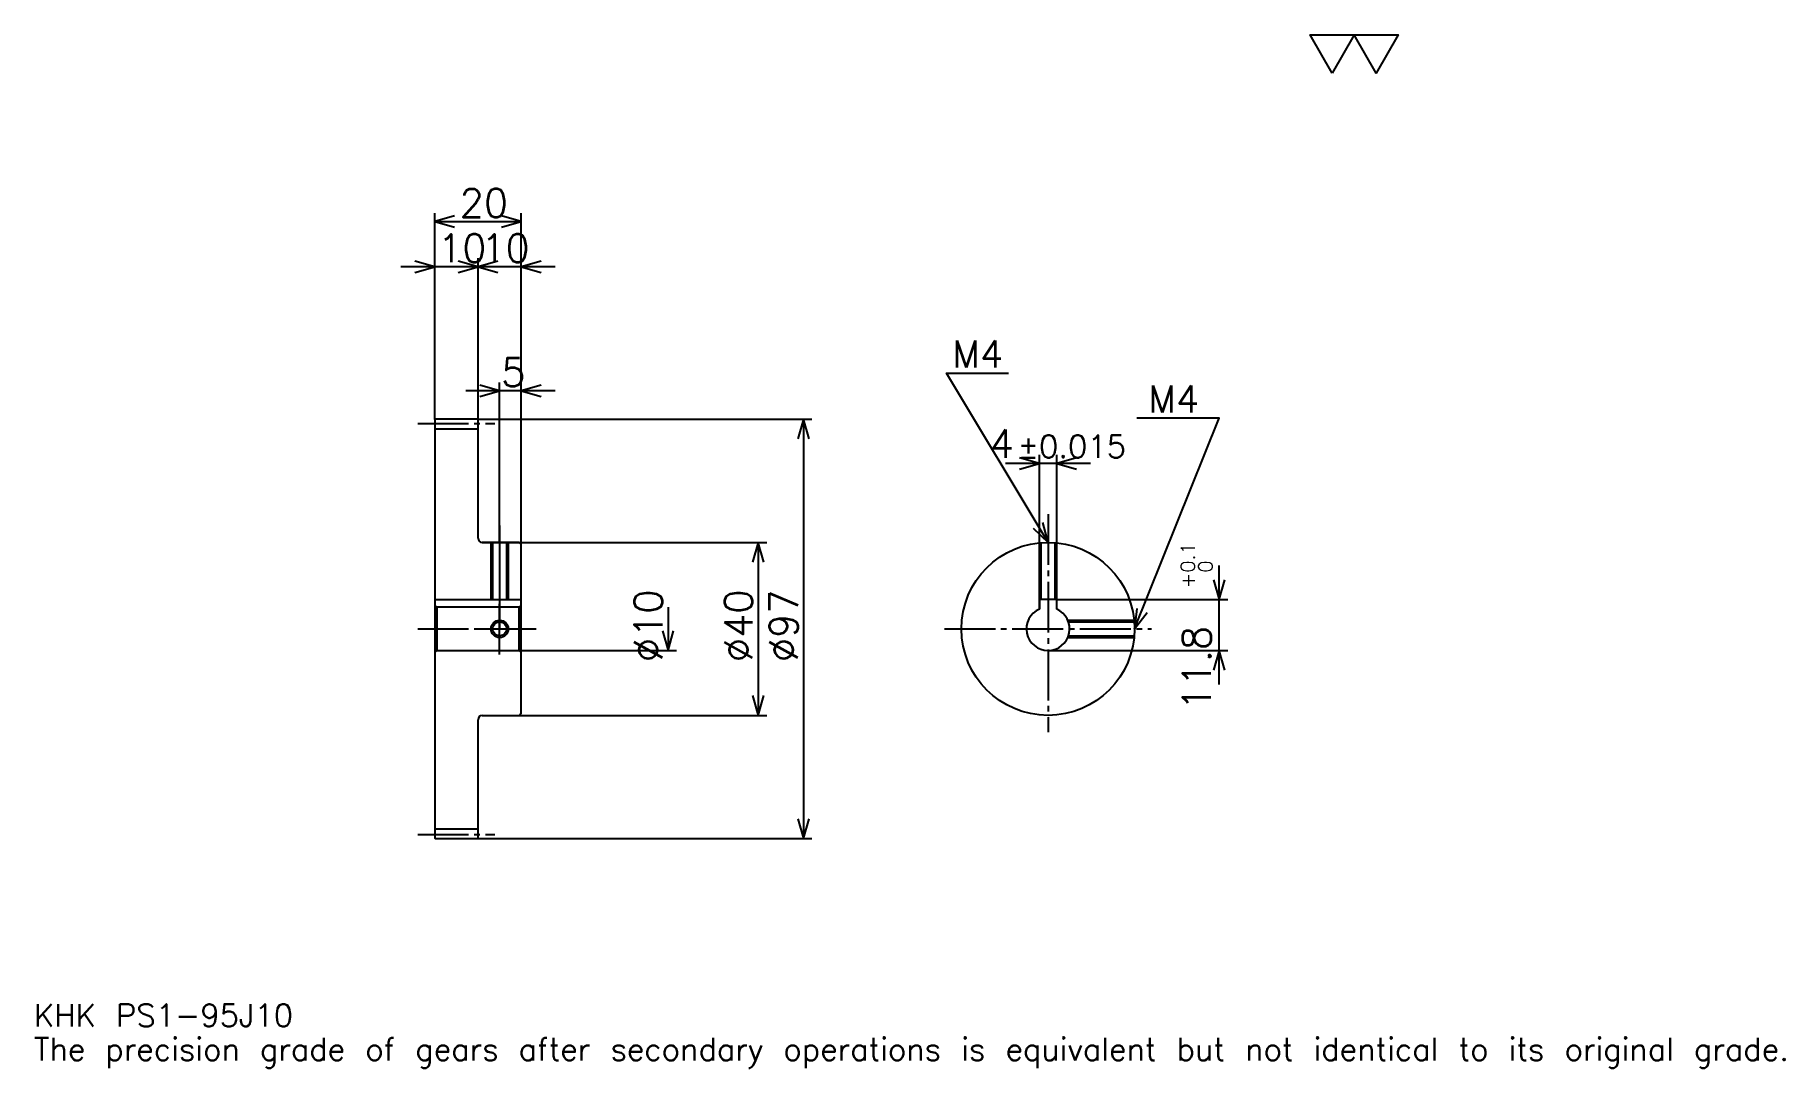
# Model space of a CAD drawing. Extents: x 13 to 418, y 5 to 244.
import ezdxf

# ---------------------------------------------------------------- set-up
doc = ezdxf.new("R2010")
doc.units = 0
doc.linetypes.add('DASHDOT', pattern=[15.652174, 11.73913, -1.304348, 1.304348, -1.304348])
doc.layers.get('0').update_dxf_attribs({"linetype": 'CONTINUOUS'})
doc.layers.add('DASHDOT', color=6, linetype='DASHDOT')
doc.styles.add('KANJI', font='TXT', dxfattribs={"bigfont": 'BIGFONT'})

msp = doc.modelspace()

# ---------------------------------------------------------------- linework, layer by layer
at = {"color": 5}
for p, q in [((105.652168, 154.804352), (105.652168, 202.41304)), ((125.652168, 154.804352), (125.652168, 202.41304)), ((105.652168, 200.456512), (125.652168, 200.456512)), ((115.652168, 154.804352), (115.652168, 191.978256)), ((123.478256, 190.021729), (97.82608, 190.021729)), ((133.478256, 190.021729), (107.82608, 190.021729)), ((120.652168, 154.804352), (120.652168, 163.282608)), ((133.478256, 161.32608), (112.82608, 161.32608)), ((105.652168, 154.704346), (105.652168, 154.804352)), ((115.55217, 154.804352), (125.652168, 154.804352)), ((115.652168, 154.704346), (115.652168, 154.804352)), ((120.652168, 126.304344), (120.652168, 154.804352)), ((120.652168, 126.304344), (120.652168, 154.804352)), ((125.652168, 154.804352), (192.82608, 154.804352)), ((125.652168, 125.804344), (125.652168, 154.804352)), ((190.869568, 154.804352), (190.869568, 57.804344)), ((245.391296, 113.104347), (245.391296, 146.521744)), ((249.391296, 113.104347), (249.391296, 146.521744)), ((257.217377, 144.565216), (237.565216, 144.565216)), ((116.652168, 126.304344), (125.652168, 126.304344)), ((125.652168, 126.304344), (182.391296, 126.304344)), ((180.434784, 126.304344), (180.434784, 86.304344)), ((286.956512, 93.478256), (286.956512, 120.930435)), ((159.565216, 111.304344), (159.565216, 101.304344)), ((249.391296, 113.104347), (288.913055, 113.104347)), ((125.652168, 101.304344), (161.521729, 101.304344)), ((247.391296, 101.304344), (288.913055, 101.304344)), ((116.652168, 86.304344), (125.652168, 86.304344)), ((125.652168, 86.304344), (182.391296, 86.304344)), ((115.55217, 57.804344), (125.652168, 57.804344)), ((125.652168, 57.804344), (192.82608, 57.804344))]:
    msp.add_line(p, q, dxfattribs=at)
at = {"color": 4}
for p, q in [((105.652168, 152.554352), (115.652168, 152.554352)), ((105.652168, 113.104347), (125.652168, 113.104347)), ((106.152168, 111.304344), (106.152168, 101.304344)), ((125.152168, 111.304344), (125.652168, 111.804344)), ((125.152168, 101.304344), (125.652168, 100.804344)), ((105.652168, 60.054344), (115.652168, 60.054344))]:
    msp.add_line(p, q, dxfattribs=at)
at = {"color": 7}
msp.add_lwpolyline([(313.043488, 234.782608), (307.956543, 243.600006), (328.304352, 243.600006), (323.217407, 234.782608), (318.130432, 243.600006), (313.043488, 234.782608)], dxfattribs=at)
at = {"color": 5}
for points in [[(110.217384, 201.760864), (105.652168, 200.456512), (110.217384, 199.152176)], [(121.086952, 199.152176), (125.652168, 200.456512), (121.086952, 201.760864)], [(101.086952, 188.717392), (105.652168, 190.021729), (101.086952, 191.32608)], [(111.086952, 188.717392), (115.652168, 190.021729), (111.086952, 191.32608)], [(120.217384, 191.32608), (115.652168, 190.021729), (120.217384, 188.717392)], [(130.217392, 191.32608), (125.652168, 190.021729), (130.217392, 188.717392)], [(116.086952, 160.021729), (120.652168, 161.32608), (116.086952, 162.630432)], [(130.217392, 162.630432), (125.652168, 161.32608), (130.217392, 160.021729)], [(247.391296, 126.304344), (223.91304, 165.434784), (238.260864, 165.434784)], [(192.173904, 150.239136), (190.869568, 154.804352), (189.565216, 150.239136)], [(267.391296, 106.304344), (286.956512, 155), (267.913055, 155)], [(240.82608, 143.260864), (245.391296, 144.565216), (240.82608, 145.869568)], [(253.956512, 145.869568), (249.391296, 144.565216), (253.956512, 143.260864)], [(243.924042, 129.547913), (247.391296, 126.304344), (246.16098, 130.890076)], [(181.73912, 121.739128), (180.434784, 126.304344), (179.130432, 121.739128)], [(285.652161, 117.669563), (286.956512, 113.104347), (288.260864, 117.669563)], [(267.882996, 111.026711), (267.391296, 106.304344), (270.303619, 110.054146)], [(158.260864, 105.86956), (159.565216, 101.304344), (160.869568, 105.86956)], [(288.260864, 96.739128), (286.956512, 101.304344), (285.652161, 96.739128)], [(179.130432, 90.86956), (180.434784, 86.304344), (181.73912, 90.86956)], [(189.565216, 62.36956), (190.869568, 57.804344), (192.173904, 62.36956)]]:
    msp.add_lwpolyline(points, dxfattribs=at)
at = {"color": 4}
for points in [[(115.652168, 127.304344), (115.652168, 154.704346), (115.55217, 154.804352), (105.752167, 154.804352), (105.652168, 154.704346), (105.652168, 100.804344)], [(116.652168, 86.304344), (125.152168, 86.304344), (125.652168, 86.804344), (125.652168, 125.804344), (125.152168, 126.304344), (116.652168, 126.304344)], [(118.652168, 126.304344), (118.652168, 113.104347)], [(119.032166, 126.304344), (119.032166, 113.104347)], [(122.272171, 126.304344), (122.272171, 113.104347)], [(122.652168, 126.304344), (122.652168, 113.104347)], [(245.391296, 110.886917), (245.391296, 126.204094)], [(245.771301, 113.104347), (245.771301, 126.238625)], [(249.011292, 113.104347), (249.011292, 126.238625)], [(249.391296, 110.886917), (249.391296, 126.204094)], [(105.652168, 100.804344), (106.152168, 101.304344), (125.152168, 101.304344), (125.152168, 111.304344), (106.152168, 111.304344), (105.652168, 111.804344)], [(249.391296, 110.886917), (249.391296, 113.104347), (245.391296, 113.104347), (245.391296, 110.886917)], [(251.973877, 108.304344), (267.291046, 108.304344)], [(252.121582, 107.924347), (267.325592, 107.924347)], [(251.973877, 104.304344), (267.291046, 104.304344)], [(252.121582, 104.684341), (267.325592, 104.684341)], [(105.652168, 100.804344), (105.652168, 57.904343), (105.752167, 57.804344), (115.55217, 57.804344), (115.652168, 57.904343), (115.652168, 85.304344)]]:
    msp.add_lwpolyline(points, dxfattribs=at)
for centre, radius in [((247.391296, 106.304344), 20), ((120.652168, 106.304344), 1.62)]:
    msp.add_circle(centre, radius, dxfattribs=at)
at = {"color": 7}
msp.add_circle((120.652168, 106.304344), 2, dxfattribs=at)
at = {"color": 4}
for centre, radius, start, end in [((116.652168, 127.304344), 1, 180, 270), ((247.391296, 106.304344), 5, 113.57817801, 66.42182199), ((116.652168, 85.304344), 1, 90, 180)]:
    msp.add_arc(centre, radius, start, end, dxfattribs=at)
at = {"layer": 'DASHDOT', "color": 7}
for p, q in [((101.739128, 153.804352), (119.565208, 153.804352)), ((247.391296, 132.82608), (247.391296, 82.391296)), ((120.652168, 126.304344), (120.652168, 106.304344)), ((101.739128, 106.304344), (129.565216, 106.304344)), ((223.478256, 106.304344), (271.304352, 106.304344)), ((101.739128, 58.804344), (119.565208, 58.804344))]:
    msp.add_line(p, q, dxfattribs=at)
for points in [[(120.652168, 130.217392), (120.652168, 109.191299)], [(120.652168, 100.391304), (120.652168, 112.217384)], [(114.73912, 106.304344), (126.565216, 106.304344)]]:
    msp.add_lwpolyline(points, dxfattribs=at)

# ---------------------------------------------------------------- texts
at = {"color": 7, "style": 'KANJI'}
for s, height, p in [('20', 6.521739, (111.41304, 201.5)), ('10', 6.521739, (106.41304, 191.065216)), ('10', 6.521739, (116.41304, 191.065216)), ('M4', 6.26087, (225.217377, 166.739136)), ('5', 6.521739, (121.0326, 162.369568)), ('M4', 6.26087, (270.521729, 156.304352)), ('4', 6.521739, (233.929138, 145.869568)), ('%%p0.015', 5.217391, (240.384857, 145.869568)), ('KHK PS1-95J10', 5.217391, (13.043478, 14.347826)), ('The precision grade of gears after secondary operations is equivalent but not identical to its original grade.', 5.217391, (13.043478, 6.521739))]:
    msp.add_text(s, height=height, dxfattribs=at).set_placement(p)
for s, height, p in [('0.1', 3.26087, (281.347839, 119.309372)), ('0', 3.26087, (285.391296, 119.309372)), ('+', 3.26087, (281.347839, 115.657196)), ('%%c10', 6.521739, (158.260864, 98.641304)), ('%%c40', 6.521739, (179.130432, 98.641296)), ('%%c97', 6.521739, (189.565216, 98.641296)), ('11.8', 6.521739, (285, 87.428528))]:
    msp.add_text(s, height=height, rotation=90, dxfattribs=at).set_placement(p)

doc.saveas('drawing.dxf')
